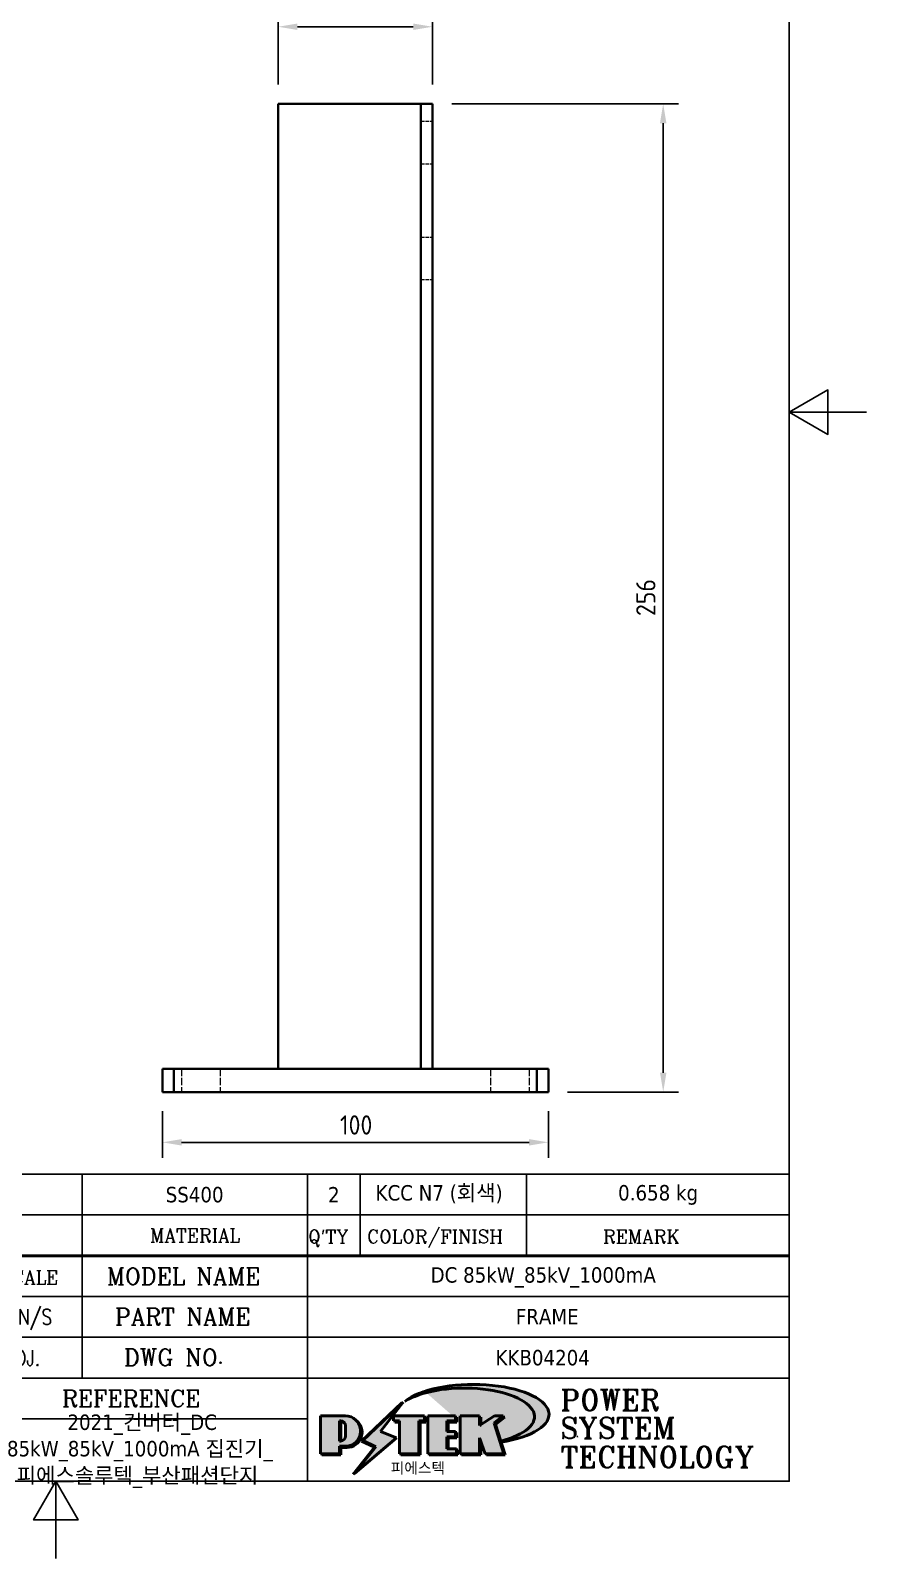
# Model space of a CAD drawing. Header units: millimetres. Extents: x 0 to 420, y 0 to 594.
# Drawn here: x 203.4 to 420, y 0 to 395.9 of the extents above; entities that cross this region are included whole.
import ezdxf
from ezdxf.enums import TextEntityAlignment as Align

# ---------------------------------------------------------------- set-up
doc = ezdxf.new("R2010")
doc.units = ezdxf.units.MM
doc.header["$LTSCALE"] = 2
doc.linetypes.add('DASHED', pattern=[0.2067, 0.1654, -0.0413])
doc.layers.get('0').update_dxf_attribs({"color": 3, "lineweight": 25})
for name, color, linetype, lineweight in [('가려진 것(ISO)', 2, 'DASHED', 18), ('가시적인 것(ISO)', 3, 'Continuous', 40), ('경계(ISO)', 7, 'Continuous', 25), ('제목(ISO)', 5, 'Continuous', 50), ('치수(ISO)', 2, 'Continuous', 25), ('해치(ISO)', 7, 'Continuous', 18)]:
    doc.layers.add(name, color=color, linetype=linetype, lineweight=lineweight)
doc.styles.add('HAN_291', font='')
doc.styles.add('HAN_370', font='', dxfattribs={"width": 2})
doc.styles.add('RC_284', font='ROMANC.shx')
doc.styles.add('RC_287', font='ROMANC.shx')
doc.styles.add('RC_292', font='ROMANC.shx')
doc.styles.add('ROMANT_294', font='romant.shx')
doc.styles.add('치수 텍스트_PSTEK_POSCO', font='isocp.shx')
doc.styles.add('텍스트 스타일198', font='tahoma.ttf')
doc.styles.add('텍스트 스타일333', font='ROMANC.shx', dxfattribs={"width": 0.800000011920929})
doc.styles.get('HAN_291').set_extended_font_data('GulimChe')
doc.styles.get('HAN_370').set_extended_font_data('GulimChe')
doc.dimstyles.new('치수_PSTEK_POSCO', dxfattribs={"dimscale": 2, "dimtxt": 2.5, "dimasz": 2.5, "dimexe": 2, "dimexo": 2.5, "dimgap": 1, "dimtad": 1, "dimrnd": 1e-08, "dimdsep": 46, "dimtxsty": '치수 텍스트_PSTEK_POSCO', "dimcen": 0.09, "dimdle": 10, "dimclrd": 7, "dimclre": 7, "dimclrt": 2, "dimadec": 1, "dimazin": 2, "dimtfac": 1, "dimtmove": 0, "dimatfit": 3, "dimfxl": 0, "dimtolj": 1, "dimlwd": -1, "dimlwe": -1, "dimarcsym": 0})

# ---------------------------------------------------------------- blocks, each defined once
blk = doc.blocks.new('경계 Default Border')
at = {"layer": '경계(ISO)', "flags": 128}
for points in [[(10, 10), (10, 287.0000076293945), (200, 287.0000076293945), (200, 10), (10, 10)], [(210, 148.5000038146973), (200, 148.5000038146973), (205, 151.3867473602295), (205, 145.6132507324219), (200, 148.5000038146973)], [(105, 0), (105, 10), (102.1132469177246, 5), (107.8867530822754, 5), (105, 10)]]:
    blk.add_lwpolyline(points, dxfattribs=at)
blk = doc.blocks.new('제목 블록 PSTEK')
for color, points in [(252, [(317.2195697678507, 17.0593801673321), (322.0326348870767, 21.62682475217465), (322.2781991042243, 21.94392121864296), (317.0471853425802, 16.97985676345368), (318.7512090904202, 16.1899260703855), (316.0018030350395, 12.71868385740789), (316.3356552234328, 13.00206718743325), (318.9235935156908, 16.2694494742633)]), (5, [(321.6183518841322, 17.4193704504104), (319.5281351041078, 18.24969419629727), (322.4505835294948, 22.02344462252142), (317.2195697678507, 17.0593801673321), (318.9235935156908, 16.2694494742633), (316.1741874603099, 12.79820726128571)]), (1, [(324.4839107253602, 19.60711530335299), (325.2419748254881, 19.60711530335299), (325.2419748254881, 20.25857663940324), (321.2266040451076, 20.25857663940324), (321.2266040451076, 19.60711530335299), (321.9846681452406, 19.60711530335299), (321.9846681452406, 15.3430047401139), (324.4839107253602, 15.3430047401139)]), (252, [(324.6615819988275, 19.45905590879572), (325.4196460989604, 19.45905590879572), (325.4196460989604, 20.11051724484596), (325.2419748254881, 20.11051724484596), (325.2419748254881, 19.60711530335299), (324.4839107253602, 19.60711530335299), (324.4839107253602, 15.3430047401139), (322.1623394187076, 15.3430047401139), (322.1623394187076, 15.19494534555726), (324.6615819988275, 15.19494534555726)]), (1, [(329.2277337269622, 20.25857663940324), (325.65654113025, 20.25857663940324), (325.65654113025, 15.3430047401139), (329.3580259941756, 15.3430047401139), (329.3580259941756, 15.9944660761648), (328.1137701654877, 15.9944660761648), (328.1137701654877, 17.56360607323003), (329.2277337269622, 17.56360607323003), (329.2277337269622, 18.25543873810179), (328.1137701654877, 18.25543873810179), (328.1137701654877, 19.60711530335299), (329.2277337269622, 19.60711530335299)]), (252, [(328.2914414389548, 19.45905590879572), (329.4054050004294, 19.45905590879572), (329.4054050004294, 20.11051724484596), (329.2277337269622, 20.11051724484596), (329.2277337269622, 19.60711530335299), (328.1137701654877, 19.60711530335299), (328.1137701654877, 18.25543873810179), (328.2914414389548, 18.25543873810179)]), (1, [(332.3312149849806, 20.25857663940324), (329.8592894925411, 20.25857663940324), (329.8592894925411, 15.3430047401139), (332.3312149849806, 15.3430047401139), (332.3312149849806, 17.4318630164523), (333.0701931098801, 15.3430047401139), (335.4855464857051, 15.3430047401139), (334.2514536401189, 19.30614745124769), (335.4379594596742, 20.25857663940324), (334.3071782107978, 20.25857663940324), (332.3312149849806, 18.99741471888304)]), (252, [(332.5088862584528, 20.1105172448466), (332.3312149849806, 20.1105172448466), (332.3312149849806, 18.99741471888368), (332.5088862584528, 19.11081371413894)]), (252, [(335.6156307331414, 20.11051724484596), (335.2535118015555, 20.11051724484596), (334.2514536401189, 19.30614745124769), (335.4855464857051, 15.3430047401139), (333.1954852176545, 15.3430047401139), (333.2478643833523, 15.19494534555726), (335.6632177591723, 15.19494534555726), (334.4291249135862, 19.15808805669106)]), (252, [(321.9846681452406, 19.60711530335299), (321.4042753185749, 19.60711530335299), (321.4042753185749, 19.45905590879572), (321.9846681452406, 19.45905590879572)]), (252, [(328.2914414389548, 17.41554667867274), (329.4054050004294, 17.41554667867274), (329.4054050004294, 18.10737934354514), (329.2277337269622, 18.10737934354514), (329.2277337269622, 17.56360607323003), (328.1137701654877, 17.56360607323003), (328.1137701654877, 15.9944660761648), (328.2914414389548, 15.9944660761648)]), (252, [(329.5356972676428, 15.8464066816075), (329.3580259941756, 15.8464066816075), (329.3580259941756, 15.3430047401139), (325.8342124037171, 15.3430047401139), (325.8342124037171, 15.19494534555726), (329.5356972676428, 15.19494534555726)]), (252, [(332.5088862584528, 16.92964231796647), (332.3312149849806, 17.43186301645164), (332.3312149849806, 15.3430047401139), (330.0369607660135, 15.3430047401139), (330.0369607660135, 15.19494534555726), (332.5088862584528, 15.19494534555726)])]:
    blk.add_hatch(color=color).paths.add_polyline_path(points)
h = blk.add_hatch(color=1)
edge = h.paths.add_edge_path(flags=0)
edge.add_line((314.2242174273352, 19.60711530335299), (314.2242174273352, 17.00126995915134))
edge.add_line((314.2242174273352, 17.00126995915134), (314.3485873187598, 17.00126995915134))
edge.add_arc((314.3485873187598, 17.6527312952023), 0.6514613360509371, 270, 360)
edge.add_line((315.0000486548106, 17.6527312952023), (315.0000486548106, 18.95565396730211))
edge.add_arc((314.3485873187598, 18.95565396730212), 0.6514613360508712, 0, 90)
edge.add_line((314.3485873187598, 19.60711530335299), (314.2242174273352, 19.60711530335299))
edge = h.paths.add_edge_path()
edge.add_arc((314.9847713324306, 18.28938669179658), 1.969189947606664, 269.9999999999959, 450)
edge.add_line((314.9847713324306, 20.25857663940318), (311.7664314776902, 20.25857663940324))
edge.add_line((311.7664314776902, 20.25857663940324), (311.7664314776902, 15.3430047401139))
edge.add_line((311.7664314776902, 15.3430047401139), (314.2242174273352, 15.3430047401139))
edge.add_line((314.2242174273352, 15.3430047401139), (314.2242174273352, 16.32019674418991))
edge.add_line((314.2242174273352, 16.32019674418991), (314.9847713324307, 16.32019674418991))
h = blk.add_hatch(color=252)
edge = h.paths.add_edge_path()
edge.add_arc((314.9847713324309, 18.28938669179657), 1.969189947606666, 270, 406.8278729790604)
edge.add_arc((315.1624426058984, 18.1413272972396), 1.969189947606962, -90, 53.560984836317004, ccw=False)
edge.add_line((315.1624426058984, 16.17213734963263), (314.4018887008024, 16.17213734963263))
edge.add_line((314.4018887008024, 16.17213734963263), (314.4018887008024, 15.19494534555726))
edge.add_line((314.4018887008024, 15.19494534555726), (311.9441027511573, 15.19494534555726))
edge.add_line((311.9441027511573, 15.19494534555726), (311.9441027511573, 15.3430047401139))
edge.add_line((311.9441027511573, 15.3430047401139), (314.2242174273352, 15.3430047401139))
edge.add_line((314.2242174273352, 15.3430047401139), (314.2242174273352, 16.32019674418991))
edge.add_line((314.2242174273352, 16.32019674418991), (314.9847713324309, 16.32019674418991))
h = blk.add_hatch(color=252)
edge = h.paths.add_edge_path()
edge.add_line((314.4018887008024, 19.45905590879572), (314.5262585922315, 19.45905590879572))
edge.add_arc((314.5262585922314, 18.80759457274939), 0.6514613360463194, 60.4189348879147, 90.00000000000318, ccw=False)
edge.add_arc((314.3485873187602, 18.95565396730057), 0.6514613360524251, 39.96992292766206, 90.00000000009999)
edge.add_line((314.3485873187591, 19.60711530335307), (314.2242174273352, 19.60711530335298))
edge.add_line((314.2242174273352, 19.60711530335299), (314.2242174273352, 17.00126995915134))
edge.add_line((314.2242174273352, 17.00126995915134), (314.3485873187591, 17.00126995915134))
edge.add_arc((314.3485873187568, 17.652731295233), 0.6514613360816299, 270.0000000002, 274.6930825552478)
edge.add_line((314.4018887008024, 17.0034541317032), (314.4018887008024, 19.45905590879572))
at = {"layer": '해치(ISO)', "true_color": 0x27d1fc}
h = blk.add_hatch(color=140, dxfattribs=at)
edge = h.paths.add_edge_path()
edge.add_ellipse((330.3660919371412, 20.15576403068321), major_axis=(9.100907360794343, 0), ratio=0.4069904968023172, start_angle=301.3098473703837, end_angle=507.7436900681698)
edge.add_ellipse((331.5340919371412, 20.4634168429492), major_axis=(-9.82350664112931, 0), ratio=0.3942600559756514, start_angle=111.51207141178469, end_angle=334.47025347086895, ccw=False)
edge.add_line((335.1363447531188, 16.8601935978785), (335.0955236905705, 16.99119398620872))
at = {"color": 180}
for p, q in [((182.475792979055, 11.79100474011392), (182.4757929790549, 51.56524660363496)), ((182.4757929790549, 51.56524660363496), (372.4757929537551, 51.56524660363496)), ((189.2651435055721, 51.56524660363496), (189.2651435055722, 41.00524660363494)), ((215.2152739891528, 41.00524660363494), (215.2152739891528, 51.56524660363496)), ((280.8758854511282, 51.56524660363496), (280.8758854511282, 41.00524660363494)), ((310.0881549537552, 51.56524660363496), (310.0881549537553, 41.00524660363494)), ((316.9044520275131, 51.56524660363496), (316.9044520275127, 41.00524660363494)), ((338.4566026226726, 51.56524660363496), (338.4566026226727, 41.00524660363494)), ((372.4757929537551, 51.56524660363496), (372.4757929537551, 11.79100474011389)), ((182.475792979055, 46.2852466036349), (372.4757929537551, 46.28524660363492)), ((182.475792979055, 41.00524660363493), (206.451475290024, 41.00524660363493)), ((222.9401812389276, 11.79100474011392), (222.9401812389276, 41.00524660363494)), ((239.4288871878316, 11.79100474011392), (239.4288871878316, 41.00524660363494)), ((255.9175931367356, 11.79100474011392), (255.9175931367356, 41.00524660363494)), ((268.6918866058747, 41.00524660363494), (268.6918866058747, 30.44524660363498)), ((280.8758854511282, 41.00524660363494), (280.8758854511282, 25.16524660363502)), ((310.088154953755, 41.00524660363494), (310.088154953755, 11.79100474011392)), ((182.475792979055, 35.72524660363497), (206.451475290024, 35.72524660363497)), ((198.8621818849491, 12.02524660363491), (198.8621818849491, 35.72524660363497)), ((206.451475290024, 35.72524660363497), (372.4757929537551, 35.72524660363497)), ((182.475792979055, 31.77524660363492), (206.451475290024, 31.77524660363492)), ((255.917593136736, 30.44524660363498), (372.4757929537552, 30.44524660363501)), ((182.475792979055, 27.82524660363487), (206.451475290024, 27.82524660363487)), ((182.475792979055, 23.87524660363505), (206.451475290024, 23.87524660363505)), ((255.9175931367359, 25.16524660363502), (372.4757929537552, 25.165246603635)), ((268.6918866058744, 25.16524660363502), (268.6918866058744, 11.79100474011392)), ((182.475792979055, 19.92524660363478), (206.451475290024, 19.92524660363478)), ((255.9175931367359, 19.88524660363481), (310.0881549537553, 19.88524660363481)), ((182.475792979055, 15.97524660363496), (206.451475290024, 15.97524660363496)), ((206.451475290024, 16.74100474011396), (255.9175931367359, 16.74100474011396)), ((182.475792979055, 11.79100474011392), (372.4757929537551, 11.79100474011389))]:
    blk.add_line(p, q, dxfattribs=at)
at = {"color": 7, "lineweight": 50}
for p, q in [((206.4514752900237, 11.79100474011392), (206.4514752900237, 41.00524660363494)), ((206.451475290024, 41.00524660363494), (372.4757929537551, 41.00524660363496))]:
    blk.add_line(p, q, dxfattribs=at)
at = {"color": 7}
for p, q in [((322.2781991042243, 21.94392121864296), (317.0471853425802, 16.97985676345368)), ((322.4505835294948, 22.02344462252142), (317.2195697678507, 17.0593801673321)), ((319.5281351041078, 18.24969419629727), (322.4505835294948, 22.02344462252142)), ((322.0326348870767, 21.62682475217465), (322.2781991042243, 21.94392121864296)), ((311.7664314776902, 20.25900474011391), (311.7664314776902, 15.34300474011391)), ((314.9847713324309, 20.25857663940324), (311.7664314776902, 20.25857663940324)), ((314.9847713324309, 20.25857663940324), (311.7664314776902, 20.25857663940324)), ((311.7664314776902, 20.25857663940324), (311.7664314776902, 15.3430047401139)), ((317.2195697678507, 17.0593801673321), (322.0326348870767, 21.62682475217465)), ((325.2419748254881, 20.25857663940324), (321.2266040451076, 20.25857663940324)), ((321.2266040451076, 20.25857663940324), (321.2266040451076, 19.60711530335299)), ((325.2419748254881, 20.25857663940324), (321.2266040451076, 20.25857663940324)), ((321.2266040451076, 20.25857663940324), (321.2266040451076, 19.60711530335299)), ((325.2419748254881, 19.60711530335299), (325.2419748254881, 20.25857663940324)), ((325.2419748254881, 19.60711530335299), (325.2419748254881, 20.25857663940324)), ((325.4196460989604, 20.11051724484596), (325.2419748254881, 20.11051724484596)), ((325.2419748254881, 20.11051724484596), (325.2419748254881, 19.60711530335299)), ((325.4196460989604, 19.45905590879572), (325.4196460989604, 20.11051724484596)), ((329.2277337269622, 20.25857663940324), (325.65654113025, 20.25857663940324)), ((325.65654113025, 20.25857663940324), (325.65654113025, 15.3430047401139)), ((325.65654113025, 20.25857663940324), (325.65654113025, 15.3430047401139)), ((329.2277337269622, 20.25857663940324), (325.65654113025, 20.25857663940324)), ((329.2277337269622, 19.60711530335299), (329.2277337269622, 20.25857663940324)), ((329.2277337269622, 19.60711530335299), (329.2277337269622, 20.25857663940324)), ((329.4054050004294, 20.11051724484596), (329.2277337269622, 20.11051724484596)), ((329.2277337269622, 20.11051724484596), (329.2277337269622, 19.60711530335299)), ((329.4054050004294, 19.45905590879572), (329.4054050004294, 20.11051724484596)), ((332.3312149849806, 20.25857663940324), (329.8592894925411, 20.25857663940324)), ((329.8592894925411, 20.25857663940324), (329.8592894925411, 15.3430047401139)), ((329.8592894925411, 20.25857663940324), (329.8592894925411, 15.3430047401139)), ((332.3312149849806, 20.25857663940324), (329.8592894925411, 20.25857663940324)), ((334.3071782107978, 20.25857663940324), (332.3312149849806, 18.99741471888304)), ((332.3312149849806, 18.99741471888304), (332.3312149849806, 20.25857663940324)), ((334.3071782107978, 20.25857663940324), (332.3312149849806, 18.99741471888304)), ((332.3312149849806, 18.99741471888304), (332.3312149849806, 20.25857663940324)), ((332.5088862584528, 20.1105172448466), (332.3312149849806, 20.1105172448466)), ((332.3312149849806, 20.1105172448466), (332.3312149849806, 18.99741471888368)), ((332.5088862584528, 19.11081371413894), (332.5088862584528, 20.1105172448466)), ((334.2514536401189, 19.30614745124769), (335.4379594596742, 20.25857663940324)), ((334.2514536401189, 19.30614745124769), (335.4379594596742, 20.25857663940324)), ((335.2535118015555, 20.11051724484596), (334.2514536401189, 19.30614745124769)), ((335.4379594596742, 20.25857663940324), (334.3071782107978, 20.25857663940324)), ((335.4379594596742, 20.25857663940324), (334.3071782107978, 20.25857663940324)), ((334.4291249135862, 19.15808805669104), (335.6156307331414, 20.11051724484596)), ((335.6156307331414, 20.11051724484596), (335.2535118015555, 20.11051724484596)), ((314.2242174273352, 17.00126995915134), (314.2242174273352, 19.60711530335299)), ((314.2242174273352, 19.60711530335299), (314.3485873187591, 19.60711530335299)), ((314.3485873187591, 19.60711530335299), (314.2242174273352, 19.60711530335299)), ((314.2242174273352, 19.60711530335299), (314.2242174273352, 17.00126995915134)), ((314.2242174273352, 17.00126995915134), (314.2242174273352, 19.60711530335299)), ((314.2242174273352, 19.60711530335299), (314.3485873187591, 19.60711530335299)), ((314.4018887008024, 19.45905590879572), (314.5262585922314, 19.45905590879572)), ((314.4018887008024, 17.0034541317032), (314.4018887008024, 19.45905590879572)), ((315.0000486548106, 18.95565396730275), (315.0000486548106, 17.65273129520161)), ((315.0000486548106, 18.95565396730275), (315.0000486548106, 17.65273129520161)), ((321.6183518841322, 17.4193704504104), (319.5281351041078, 18.24969419629727)), ((321.2266040451076, 19.60711530335299), (321.9846681452406, 19.60711530335299)), ((321.2266040451076, 19.60711530335299), (321.9846681452406, 19.60711530335299)), ((321.4042753185749, 19.60711530335299), (321.4042753185749, 19.45905590879572)), ((321.9846681452406, 19.60711530335299), (321.4042753185749, 19.60711530335299)), ((321.4042753185749, 19.45905590879572), (321.9846681452406, 19.45905590879572)), ((321.9846681452406, 19.60711530335299), (321.9846681452406, 15.3430047401139)), ((321.9846681452406, 19.45905590879572), (321.9846681452406, 19.60711530335299)), ((321.9846681452406, 19.60711530335299), (321.9846681452406, 15.3430047401139)), ((324.4839107253602, 19.60711530335299), (325.2419748254881, 19.60711530335299)), ((324.4839107253602, 15.3430047401139), (324.4839107253602, 19.60711530335299)), ((325.2419748254881, 19.60711530335299), (324.4839107253602, 19.60711530335299)), ((324.4839107253602, 19.60711530335299), (324.4839107253602, 15.3430047401139)), ((324.4839107253602, 19.60711530335299), (325.2419748254881, 19.60711530335299)), ((324.4839107253602, 15.3430047401139), (324.4839107253602, 19.60711530335299)), ((324.6615819988275, 19.45905590879572), (325.4196460989604, 19.45905590879572)), ((324.6615819988275, 15.19494534555726), (324.6615819988275, 19.45905590879572)), ((328.1137701654877, 18.25543873810179), (328.1137701654877, 19.60711530335299)), ((328.1137701654877, 19.60711530335299), (329.2277337269622, 19.60711530335299)), ((329.2277337269622, 19.60711530335299), (328.1137701654877, 19.60711530335299)), ((328.1137701654877, 19.60711530335299), (328.1137701654877, 18.25543873810179)), ((328.1137701654877, 18.25543873810179), (328.1137701654877, 19.60711530335299)), ((328.1137701654877, 19.60711530335299), (329.2277337269622, 19.60711530335299)), ((329.2277337269622, 18.25543873810179), (328.1137701654877, 18.25543873810179)), ((328.1137701654877, 18.25543873810179), (328.2914414389548, 18.25543873810179)), ((329.2277337269622, 18.25543873810179), (328.1137701654877, 18.25543873810179)), ((328.2914414389548, 18.25543873810179), (328.2914414389548, 19.45905590879572)), ((328.2914414389548, 19.45905590879572), (329.4054050004294, 19.45905590879572)), ((329.2277337269622, 17.56360607323003), (329.2277337269622, 18.25543873810179)), ((329.2277337269622, 17.56360607323003), (329.2277337269622, 18.25543873810179)), ((329.4054050004294, 18.10737934354514), (329.2277337269622, 18.10737934354514)), ((329.2277337269622, 18.10737934354514), (329.2277337269622, 17.56360607323003)), ((329.4054050004294, 17.41554667867274), (329.4054050004294, 18.10737934354514)), ((332.3312149849806, 18.99741471888368), (332.5088862584528, 19.11081371413894)), ((335.4855464857051, 15.3430047401139), (334.2514536401189, 19.30614745124769)), ((334.2514536401189, 19.30614745124769), (335.4855464857051, 15.3430047401139)), ((335.4855464857051, 15.3430047401139), (334.2514536401189, 19.30614745124769)), ((335.6632177591723, 15.19494534555726), (334.4291249135862, 19.15808805669104)), ((314.3485873187591, 17.00126995915134), (314.2242174273352, 17.00126995915134)), ((314.2242174273352, 17.00126995915134), (314.3485873187591, 17.00126995915134)), ((314.3485873187591, 17.00126995915134), (314.2242174273352, 17.00126995915134)), ((314.2242174273352, 16.32019674418991), (314.9847713324309, 16.32019674418991)), ((314.2242174273352, 15.3430047401139), (314.2242174273352, 16.32019674418991)), ((314.9847713324309, 16.32019674418991), (314.2242174273352, 16.32019674418991)), ((314.2242174273352, 16.32019674418991), (314.2242174273352, 15.3430047401139)), ((314.2242174273352, 16.32019674418991), (314.9847713324309, 16.32019674418991)), ((314.2242174273352, 15.3430047401139), (314.2242174273352, 16.32019674418991)), ((314.4018887008024, 16.17213734963263), (315.162442605898, 16.17213734963263)), ((314.4018887008024, 15.19494534555726), (314.4018887008024, 16.17213734963263)), ((318.7512090904202, 16.1899260703855), (316.0018030350395, 12.71868385740789)), ((316.1741874603099, 12.79820726128571), (321.6183518841322, 17.4193704504104)), ((318.9235935156908, 16.2694494742633), (316.1741874603099, 12.79820726128571)), ((316.3356552234328, 13.00206718743325), (318.9235935156908, 16.2694494742633)), ((317.0471853425802, 16.97985676345368), (318.7512090904202, 16.1899260703855)), ((318.9235935156908, 16.2694494742633), (317.2195697678507, 17.0593801673321)), ((317.2195697678507, 17.0593801673321), (318.9235935156908, 16.2694494742633)), ((328.1137701654877, 17.56360607323003), (329.2277337269622, 17.56360607323003)), ((328.1137701654877, 15.9944660761648), (328.1137701654877, 17.56360607323003)), ((329.2277337269622, 17.56360607323003), (328.1137701654877, 17.56360607323003)), ((328.1137701654877, 17.56360607323003), (328.1137701654877, 15.9944660761648)), ((328.1137701654877, 17.56360607323003), (329.2277337269622, 17.56360607323003)), ((328.1137701654877, 15.9944660761648), (328.1137701654877, 17.56360607323003)), ((329.3580259941756, 15.9944660761648), (328.1137701654877, 15.9944660761648)), ((328.1137701654877, 15.9944660761648), (328.2914414389548, 15.9944660761648)), ((329.3580259941756, 15.9944660761648), (328.1137701654877, 15.9944660761648)), ((328.2914414389548, 15.9944660761648), (328.2914414389548, 17.41554667867274)), ((328.2914414389548, 17.41554667867274), (329.4054050004294, 17.41554667867274)), ((329.3580259941756, 15.3430047401139), (329.3580259941756, 15.9944660761648)), ((329.3580259941756, 15.3430047401139), (329.3580259941756, 15.9944660761648)), ((329.5356972676428, 15.8464066816075), (329.3580259941756, 15.8464066816075)), ((329.3580259941756, 15.8464066816075), (329.3580259941756, 15.3430047401139)), ((329.5356972676428, 15.19494534555726), (329.5356972676428, 15.8464066816075)), ((332.3312149849806, 17.4318630164523), (333.0701931098801, 15.3430047401139)), ((332.3312149849806, 15.3430047401139), (332.3312149849806, 17.4318630164523)), ((332.5088862584528, 16.92964231796647), (332.3312149849806, 17.43186301645164)), ((332.3312149849806, 17.43186301645164), (332.3312149849806, 15.3430047401139)), ((332.3312149849806, 17.4318630164523), (333.0701931098801, 15.3430047401139)), ((332.3312149849806, 15.3430047401139), (332.3312149849806, 17.4318630164523)), ((332.5088862584528, 15.19494534555726), (332.5088862584528, 16.92964231796647)), ((345.0447381189468, 17.50375595811051), (344.9867755289346, 17.689895936919)), ((311.7664314776902, 15.3430047401139), (314.2242174273352, 15.3430047401139)), ((311.7664314776902, 15.3430047401139), (314.2242174273352, 15.3430047401139)), ((314.2242174273352, 15.3430047401139), (311.9441027511573, 15.3430047401139)), ((311.9441027511573, 15.3430047401139), (311.9441027511573, 15.19494534555726)), ((311.9441027511573, 15.19494534555726), (314.4018887008024, 15.19494534555726)), ((321.9846681452406, 15.3430047401139), (324.4839107253602, 15.3430047401139)), ((321.9846681452406, 15.3430047401139), (324.4839107253602, 15.3430047401139)), ((324.4839107253602, 15.3430047401139), (322.1623394187076, 15.3430047401139)), ((322.1623394187076, 15.3430047401139), (322.1623394187076, 15.19494534555726)), ((322.1623394187076, 15.19494534555726), (324.6615819988275, 15.19494534555726)), ((325.65654113025, 15.3430047401139), (329.3580259941756, 15.3430047401139)), ((325.65654113025, 15.3430047401139), (329.3580259941756, 15.3430047401139)), ((329.3580259941756, 15.3430047401139), (325.8342124037171, 15.3430047401139)), ((325.8342124037171, 15.3430047401139), (325.8342124037171, 15.19494534555726)), ((325.8342124037171, 15.19494534555726), (329.5356972676428, 15.19494534555726)), ((329.8592894925411, 15.3430047401139), (332.3312149849806, 15.3430047401139)), ((329.8592894925411, 15.3430047401139), (332.3312149849806, 15.3430047401139)), ((332.3312149849806, 15.3430047401139), (330.0369607660135, 15.3430047401139)), ((330.0369607660135, 15.3430047401139), (330.0369607660135, 15.19494534555726)), ((330.0369607660135, 15.19494534555726), (332.5088862584528, 15.19494534555726)), ((333.0701931098801, 15.3430047401139), (335.4855464857051, 15.3430047401139)), ((333.0701931098801, 15.3430047401139), (335.4855464857051, 15.3430047401139)), ((335.4855464857051, 15.3430047401139), (333.1954852176545, 15.3430047401139)), ((333.1954852176545, 15.3430047401139), (333.2478643833523, 15.19494534555726)), ((333.2478643833523, 15.19494534555726), (335.6632177591723, 15.19494534555726)), ((316.0018030350395, 12.71868385740789), (316.3356552234328, 13.00206718743325))]:
    blk.add_line(p, q, dxfattribs=at)
at = {"color": 5}
for p, q in [((322.4505835294948, 22.02344462252142), (317.2195697678507, 17.0593801673321)), ((319.5281351041078, 18.24969419629727), (322.4505835294948, 22.02344462252142)), ((321.6183518841322, 17.4193704504104), (319.5281351041078, 18.24969419629727)), ((316.1741874603099, 12.79820726128571), (321.6183518841322, 17.4193704504104)), ((318.9235935156908, 16.2694494742633), (316.1741874603099, 12.79820726128571)), ((317.2195697678507, 17.0593801673321), (318.9235935156908, 16.2694494742633))]:
    blk.add_line(p, q, dxfattribs=at)
at = {"color": 1}
for p, q in [((314.9847713324309, 20.25857663940324), (311.7664314776902, 20.25857663940324)), ((311.7664314776902, 20.25857663940324), (311.7664314776902, 15.3430047401139)), ((325.2419748254881, 20.25857663940324), (321.2266040451076, 20.25857663940324)), ((321.2266040451076, 20.25857663940324), (321.2266040451076, 19.60711530335299)), ((325.2419748254881, 19.60711530335299), (325.2419748254881, 20.25857663940324)), ((329.2277337269622, 20.25857663940324), (325.65654113025, 20.25857663940324)), ((325.65654113025, 20.25857663940324), (325.65654113025, 15.3430047401139)), ((329.2277337269622, 19.60711530335299), (329.2277337269622, 20.25857663940324)), ((332.3312149849806, 20.25857663940324), (329.8592894925411, 20.25857663940324)), ((329.8592894925411, 20.25857663940324), (329.8592894925411, 15.3430047401139)), ((334.3071782107978, 20.25857663940324), (332.3312149849806, 18.99741471888304)), ((332.3312149849806, 18.99741471888304), (332.3312149849806, 20.25857663940324)), ((334.2514536401189, 19.30614745124769), (335.4379594596742, 20.25857663940324)), ((335.4379594596742, 20.25857663940324), (334.3071782107978, 20.25857663940324)), ((314.2242174273352, 17.00126995915134), (314.2242174273352, 19.60711530335299)), ((314.2242174273352, 19.60711530335299), (314.3485873187591, 19.60711530335299)), ((315.0000486548106, 18.95565396730275), (315.0000486548106, 17.65273129520161)), ((321.2266040451076, 19.60711530335299), (321.9846681452406, 19.60711530335299)), ((321.9846681452406, 19.60711530335299), (321.9846681452406, 15.3430047401139)), ((324.4839107253602, 19.60711530335299), (325.2419748254881, 19.60711530335299)), ((324.4839107253602, 15.3430047401139), (324.4839107253602, 19.60711530335299)), ((328.1137701654877, 18.25543873810179), (328.1137701654877, 19.60711530335299)), ((328.1137701654877, 19.60711530335299), (329.2277337269622, 19.60711530335299)), ((329.2277337269622, 18.25543873810179), (328.1137701654877, 18.25543873810179)), ((329.2277337269622, 17.56360607323003), (329.2277337269622, 18.25543873810179)), ((335.4855464857051, 15.3430047401139), (334.2514536401189, 19.30614745124769)), ((314.3485873187591, 17.00126995915134), (314.2242174273352, 17.00126995915134)), ((314.2242174273352, 16.32019674418991), (314.9847713324309, 16.32019674418991)), ((314.2242174273352, 15.3430047401139), (314.2242174273352, 16.32019674418991)), ((328.1137701654877, 17.56360607323003), (329.2277337269622, 17.56360607323003)), ((328.1137701654877, 15.9944660761648), (328.1137701654877, 17.56360607323003)), ((329.3580259941756, 15.9944660761648), (328.1137701654877, 15.9944660761648)), ((329.3580259941756, 15.3430047401139), (329.3580259941756, 15.9944660761648)), ((332.3312149849806, 17.4318630164523), (333.0701931098801, 15.3430047401139)), ((332.3312149849806, 15.3430047401139), (332.3312149849806, 17.4318630164523)), ((311.7664314776902, 15.3430047401139), (314.2242174273352, 15.3430047401139)), ((321.9846681452406, 15.3430047401139), (324.4839107253602, 15.3430047401139)), ((325.65654113025, 15.3430047401139), (329.3580259941756, 15.3430047401139)), ((329.8592894925411, 15.3430047401139), (332.3312149849806, 15.3430047401139)), ((333.0701931098801, 15.3430047401139), (335.4855464857051, 15.3430047401139))]:
    blk.add_line(p, q, dxfattribs=at)
at = {"color": 7}
for centre, radius, start, end in [((314.9847713324309, 18.28938669179658), 1.969189947606665, 270, 90), ((314.9847713324309, 18.28938669179658), 1.969189947606665, 270, 90), ((314.3485873187598, 18.95565396730211), 0.6514613360508712, 0, 90), ((314.3485873187602, 18.95565396730057), 0.6514613360524251, 39.96992292766117, 90), ((314.3485873187598, 18.95565396730212), 0.6514613360508712, 0, 90), ((314.5262585922314, 18.80759457274939), 0.6514613360463193, 60.41893488791137, 90), ((314.9847713324307, 18.2893866917965), 1.969189947606594, 270, 46.82787297909833), ((315.1624426058984, 18.1413272972396), 1.969189947606961, 270, 53.56098483636067), ((314.3485873187597, 17.65273129520228), 0.6514613360509381, 270, 0), ((314.3485873187598, 17.6527312952023), 0.6514613360509381, 270, 0), ((314.3485873187568, 17.652731295233), 0.6514613360816299, 270, 274.6930825552478)]:
    blk.add_arc(centre, radius, start, end, dxfattribs=at)
at = {"color": 1}
for centre, radius, start, end in [((314.9847713324309, 18.28938669179657), 1.969189947606665, 270, 90), ((314.3485873187598, 18.95565396730211), 0.6514613360508712, 0, 90), ((314.3485873187598, 17.6527312952023), 0.6514613360509381, 270, 0)]:
    blk.add_arc(centre, radius, start, end, dxfattribs=at)
at = {"layer": '제목(ISO)', "lineweight": 18}
blk.add_line((182.475792979055, 35.72500474011393), (182.475792979055, 11.79100474011392), dxfattribs=at)
at = {"layer": '제목(ISO)'}
for p, q in [((322.2781991042243, 21.94392121864296), (317.0471853425802, 16.97985676345368)), ((322.4505835294948, 22.02344462252142), (317.2195697678507, 17.0593801673321)), ((319.5281351041078, 18.24969419629727), (322.4505835294948, 22.02344462252142)), ((322.0326348870767, 21.62682475217465), (322.2781991042243, 21.94392121864296)), ((314.9847713324306, 20.25857663940324), (311.7664314776902, 20.25857663940324)), ((311.7664314776902, 20.25857663940324), (311.7664314776902, 15.3430047401139)), ((317.2195697678507, 17.0593801673321), (322.0326348870767, 21.62682475217465)), ((325.2419748254881, 20.25857663940324), (321.2266040451076, 20.25857663940324)), ((321.2266040451076, 20.25857663940324), (321.2266040451076, 19.60711530335299)), ((325.2419748254881, 19.60711530335299), (325.2419748254881, 20.25857663940324)), ((325.4196460989604, 20.11051724484596), (325.2419748254881, 20.11051724484596)), ((325.2419748254881, 20.11051724484596), (325.2419748254881, 19.60711530335299)), ((325.4196460989604, 19.45905590879572), (325.4196460989604, 20.11051724484596)), ((329.2277337269622, 20.25857663940324), (325.65654113025, 20.25857663940324)), ((325.65654113025, 20.25857663940324), (325.65654113025, 15.3430047401139)), ((329.2277337269622, 19.60711530335299), (329.2277337269622, 20.25857663940324)), ((329.4054050004294, 20.11051724484596), (329.2277337269622, 20.11051724484596)), ((329.2277337269622, 20.11051724484596), (329.2277337269622, 19.60711530335299)), ((329.4054050004294, 19.45905590879572), (329.4054050004294, 20.11051724484596)), ((332.3312149849806, 20.25857663940324), (329.8592894925411, 20.25857663940324)), ((329.8592894925411, 20.25857663940324), (329.8592894925411, 15.3430047401139)), ((334.3071782107978, 20.25857663940324), (332.3312149849806, 18.99741471888304)), ((332.3312149849806, 18.99741471888304), (332.3312149849806, 20.25857663940324)), ((332.5088862584528, 20.1105172448466), (332.3312149849806, 20.1105172448466)), ((332.3312149849806, 20.1105172448466), (332.3312149849806, 18.99741471888368)), ((332.5088862584528, 19.11081371413894), (332.5088862584528, 20.1105172448466)), ((334.2514536401189, 19.30614745124769), (335.4379594596742, 20.25857663940324)), ((335.2535118015555, 20.11051724484596), (334.2514536401189, 19.30614745124769)), ((335.4379594596742, 20.25857663940324), (334.3071782107978, 20.25857663940324)), ((334.4291249135862, 19.15808805669106), (335.6156307331414, 20.11051724484596)), ((335.6156307331414, 20.11051724484596), (335.2535118015555, 20.11051724484596)), ((314.2242174273352, 17.00126995915134), (314.2242174273352, 19.60711530335299)), ((314.2242174273352, 19.60711530335299), (314.3485873187598, 19.60711530335299)), ((314.3485873187591, 19.60711530335299), (314.2242174273352, 19.60711530335299)), ((314.2242174273352, 19.60711530335299), (314.2242174273352, 17.00126995915134)), ((314.4018887008024, 19.45905590879572), (314.5262585922314, 19.45905590879572)), ((314.4018887008024, 17.0034541317032), (314.4018887008024, 19.45905590879572)), ((315.0000486548106, 18.95565396730211), (315.0000486548106, 17.6527312952023)), ((321.6183518841322, 17.4193704504104), (319.5281351041078, 18.24969419629727)), ((321.2266040451076, 19.60711530335299), (321.9846681452406, 19.60711530335299)), ((321.9846681452406, 19.60711530335299), (321.4042753185749, 19.60711530335299)), ((321.4042753185749, 19.60711530335299), (321.4042753185749, 19.45905590879572)), ((321.4042753185749, 19.45905590879572), (321.9846681452406, 19.45905590879572)), ((321.9846681452406, 19.60711530335299), (321.9846681452406, 15.3430047401139)), ((321.9846681452406, 19.45905590879572), (321.9846681452406, 19.60711530335299)), ((324.4839107253602, 19.60711530335299), (325.2419748254881, 19.60711530335299)), ((324.4839107253602, 15.3430047401139), (324.4839107253602, 19.60711530335299)), ((325.2419748254881, 19.60711530335299), (324.4839107253602, 19.60711530335299)), ((324.4839107253602, 19.60711530335299), (324.4839107253602, 15.3430047401139)), ((324.6615819988275, 19.45905590879572), (325.4196460989604, 19.45905590879572)), ((324.6615819988275, 15.19494534555726), (324.6615819988275, 19.45905590879572)), ((328.1137701654877, 18.25543873810179), (328.1137701654877, 19.60711530335299)), ((328.1137701654877, 19.60711530335299), (329.2277337269622, 19.60711530335299)), ((329.2277337269622, 19.60711530335299), (328.1137701654877, 19.60711530335299)), ((328.1137701654877, 19.60711530335299), (328.1137701654877, 18.25543873810179)), ((329.2277337269622, 18.25543873810179), (328.1137701654877, 18.25543873810179)), ((328.1137701654877, 18.25543873810179), (328.2914414389548, 18.25543873810179)), ((328.2914414389548, 19.45905590879572), (329.4054050004294, 19.45905590879572)), ((328.2914414389548, 18.25543873810179), (328.2914414389548, 19.45905590879572)), ((329.2277337269622, 17.56360607323003), (329.2277337269622, 18.25543873810179)), ((329.4054050004294, 18.10737934354514), (329.2277337269622, 18.10737934354514)), ((329.2277337269622, 18.10737934354514), (329.2277337269622, 17.56360607323003)), ((329.4054050004294, 17.41554667867274), (329.4054050004294, 18.10737934354514)), ((332.3312149849806, 18.99741471888368), (332.5088862584528, 19.11081371413894)), ((335.4855464857051, 15.3430047401139), (334.2514536401189, 19.30614745124769)), ((334.2514536401189, 19.30614745124769), (335.4855464857051, 15.3430047401139)), ((335.6632177591723, 15.19494534555726), (334.4291249135862, 19.15808805669106)), ((314.3485873187598, 17.00126995915134), (314.2242174273352, 17.00126995915134)), ((314.2242174273352, 17.00126995915134), (314.3485873187591, 17.00126995915134)), ((314.2242174273352, 15.3430047401139), (314.2242174273352, 16.32019674418991)), ((314.2242174273352, 16.32019674418991), (314.9847713324307, 16.32019674418991)), ((314.9847713324309, 16.32019674418991), (314.2242174273352, 16.32019674418991)), ((314.2242174273352, 16.32019674418991), (314.2242174273352, 15.3430047401139)), ((314.4018887008024, 15.19494534555726), (314.4018887008024, 16.17213734963263)), ((314.4018887008024, 16.17213734963263), (315.1624426058984, 16.17213734963263)), ((318.7512090904202, 16.1899260703855), (316.0018030350395, 12.71868385740789)), ((316.1741874603099, 12.79820726128571), (321.6183518841322, 17.4193704504104)), ((318.9235935156908, 16.2694494742633), (316.1741874603099, 12.79820726128571)), ((316.3356552234328, 13.00206718743325), (318.9235935156908, 16.2694494742633)), ((317.0471853425802, 16.97985676345368), (318.7512090904202, 16.1899260703855)), ((317.2195697678507, 17.0593801673321), (318.9235935156908, 16.2694494742633)), ((318.9235935156908, 16.2694494742633), (317.2195697678507, 17.0593801673321)), ((328.1137701654877, 15.9944660761648), (328.1137701654877, 17.56360607323003)), ((328.1137701654877, 17.56360607323003), (329.2277337269622, 17.56360607323003)), ((329.2277337269622, 17.56360607323003), (328.1137701654877, 17.56360607323003)), ((328.1137701654877, 17.56360607323003), (328.1137701654877, 15.9944660761648)), ((329.3580259941756, 15.9944660761648), (328.1137701654877, 15.9944660761648)), ((328.1137701654877, 15.9944660761648), (328.2914414389548, 15.9944660761648)), ((328.2914414389548, 17.41554667867274), (329.4054050004294, 17.41554667867274)), ((328.2914414389548, 15.9944660761648), (328.2914414389548, 17.41554667867274)), ((329.3580259941756, 15.3430047401139), (329.3580259941756, 15.9944660761648)), ((329.5356972676428, 15.8464066816075), (329.3580259941756, 15.8464066816075)), ((329.3580259941756, 15.8464066816075), (329.3580259941756, 15.3430047401139)), ((329.5356972676428, 15.19494534555726), (329.5356972676428, 15.8464066816075)), ((332.3312149849806, 15.3430047401139), (332.3312149849806, 17.4318630164523)), ((332.3312149849806, 17.4318630164523), (333.0701931098801, 15.3430047401139)), ((332.5088862584528, 16.92964231796647), (332.3312149849806, 17.43186301645164)), ((332.3312149849806, 17.43186301645164), (332.3312149849806, 15.3430047401139)), ((332.5088862584528, 15.19494534555726), (332.5088862584528, 16.92964231796647)), ((311.7664314776902, 15.3430047401139), (314.2242174273352, 15.3430047401139)), ((314.2242174273352, 15.3430047401139), (311.9441027511573, 15.3430047401139)), ((311.9441027511573, 15.3430047401139), (311.9441027511573, 15.19494534555726)), ((311.9441027511573, 15.19494534555726), (314.4018887008024, 15.19494534555726)), ((321.9846681452406, 15.3430047401139), (324.4839107253602, 15.3430047401139)), ((324.4839107253602, 15.3430047401139), (322.1623394187076, 15.3430047401139)), ((322.1623394187076, 15.3430047401139), (322.1623394187076, 15.19494534555726)), ((322.1623394187076, 15.19494534555726), (324.6615819988275, 15.19494534555726)), ((325.65654113025, 15.3430047401139), (329.3580259941756, 15.3430047401139)), ((329.3580259941756, 15.3430047401139), (325.8342124037171, 15.3430047401139)), ((325.8342124037171, 15.3430047401139), (325.8342124037171, 15.19494534555726)), ((325.8342124037171, 15.19494534555726), (329.5356972676428, 15.19494534555726)), ((329.8592894925411, 15.3430047401139), (332.3312149849806, 15.3430047401139)), ((332.3312149849806, 15.3430047401139), (330.0369607660135, 15.3430047401139)), ((330.0369607660135, 15.3430047401139), (330.0369607660135, 15.19494534555726)), ((330.0369607660135, 15.19494534555726), (332.5088862584528, 15.19494534555726)), ((333.0701931098801, 15.3430047401139), (335.4855464857051, 15.3430047401139)), ((335.4855464857051, 15.3430047401139), (333.1954852176545, 15.3430047401139)), ((333.1954852176545, 15.3430047401139), (333.2478643833523, 15.19494534555726)), ((333.2478643833523, 15.19494534555726), (335.6632177591723, 15.19494534555726)), ((316.0018030350395, 12.71868385740789), (316.3356552234328, 13.00206718743325))]:
    blk.add_line(p, q, dxfattribs=at)
at = {"layer": '제목(ISO)', "color": 4}
blk.add_line((335.1363447531188, 16.8601935978785), (335.0955236905705, 16.99119398620872), dxfattribs=at)
at = {"layer": '제목(ISO)'}
for centre, radius, start, end in [((314.9847713324306, 18.28938669179658), 1.969189947606664, 46.82787297909431, 90), ((314.3485873187598, 18.95565396730212), 0.6514613360508712, 0, 90), ((314.3485873187602, 18.95565396730057), 0.6514613360524251, 39.96992292766117, 90), ((314.5262585922314, 18.80759457274939), 0.6514613360463193, 60.41893488791137, 90), ((314.9847713324307, 18.2893866917965), 1.969189947606594, 270, 46.82787297909833), ((314.9847713324309, 18.28938669179657), 1.969189947606666, 270, 46.8278729790603), ((315.1624426058984, 18.1413272972396), 1.969189947606962, 270, 53.56098483631701), ((314.3485873187598, 17.6527312952023), 0.6514613360509371, 270, 0), ((314.3485873187568, 17.652731295233), 0.6514613360816299, 270, 274.6930825552478)]:
    blk.add_arc(centre, radius, start, end, dxfattribs=at)
at = {"layer": '제목(ISO)', "color": 4}
for centre, major_axis, ratio, start_param, end_param in [((331.5340919371412, 20.4634168429492), (9.82350664112931, 0), 0.3942600559756514, 5.087845455444478, 8.97919982663645), ((330.3660919371412, 20.15576403068321), (9.100907360794343, 0), 0.4069904968023172, 5.258848905294775, 8.861799147915196)]:
    blk.add_ellipse(centre, major_axis=major_axis, ratio=ratio, start_param=start_param, end_param=end_param, dxfattribs=at)
at = {"color": 2}
for s, height, style, p in [('NO', 1.742399930953979, 'RC_284', (184.135398793432, 42.62317362549192)), ('PART NO', 1.742399930953979, 'RC_284', (195.3359407378685, 42.62317362549192)), ('DESCRIPTION', 1.742399930953979, 'RC_284', (240.4025565652523, 42.62317362549192)), ("Q'TY", 1.742399930953979, 'RC_284', (310.1440786515383, 42.62317362549192)), ('COLOR/FINISH', 1.742399930953979, 'RC_284', (317.7725341324144, 42.62317362549192)), ('REMARK', 1.742399930953979, 'RC_284', (348.346649953877, 42.62317362549192)), (' TOLERANCE', 1.899999976158142, 'RC_287', (184.0872874387979, 37.00893196870329)), ('DRAWN', 1.899999976158142, 'RC_287', (208.9766620976279, 37.00893196870329)), ('CHECKED', 1.899999976158142, 'RC_287', (223.6856844514997, 37.00893196870329)), ('APPROVED', 1.899999976158142, 'RC_287', (239.7795453577791, 37.00893196870329)), ('UNIT', 1.742399930953979, 'RC_284', (259.1652673287452, 37.34317362549218)), ('SCALE', 1.742399930953979, 'RC_284', (270.2934779252897, 37.34317362549218)), ('MODEL NAME', 2.178000062704086, 'RC_292', (284.096330289083, 37.25462520371384)), ('    ~ 6', 2.000000029802322, 'HAN_291', (183.7721304966814, 32.8176515608431)), ('0.08', 2.000000029802322, 'HAN_291', (200.5467345600617, 33.09873600004101)), ('PART NAME', 2.178000062704086, 'RC_292', (285.1416959765849, 32.03045329421792)), ('mm', 1.742399930953979, 'RC_284', (259.6505418159997, 32.3543089683787)), ('  7 ~ 30', 2.000000029802322, 'HAN_291', (183.7721304966814, 28.70538114822415)), ('0.1', 2.000000029802322, 'HAN_291', (200.5467345600617, 28.98646558742206)), (' DWG NO.', 2.178000062704086, 'RC_292', (284.8124284083233, 26.75045329421772)), (' 31 ~ 120', 2.000000029802322, 'HAN_291', (183.7721304966814, 24.82628181916237)), ('0.2', 2.000000029802322, 'HAN_291', (200.5467345600617, 25.10736625836028)), ('121 ~ 300', 2.000000029802322, 'HAN_291', (183.7721304966814, 21.21401206133254)), ('0.4', 2.000000029802322, 'HAN_291', (200.5467345600617, 20.99509650053045)), ('SIZE', 1.742399930953979, 'RC_284', (259.1652673287452, 21.69497768947366)), ('REFERENCE', 2.178000062704086, 'RC_292', (278.2741065029841, 21.43214925458022)), ('301 ~ 600', 2.000000029802322, 'HAN_291', (183.7721304966814, 16.83491273227077)), ('0.6', 2.000000029802322, 'HAN_291', (200.5467345600617, 17.11599717146868)), ('601 ~ 1200', 2.000000029802322, 'HAN_291', (183.6802025156883, 12.84759660881125)), ('0.8', 2.000000029802322, 'HAN_291', (200.6097246063884, 13.05732192299702))]:
    blk.add_text(s, height=height, dxfattribs=dict(at, style=style)).set_placement(p)
at = {"color": 2, "style": 'RC_284'}
blk.add_text('MATERIAL', height=1.742399930953979, dxfattribs=at).set_placement((295.4820202024417, 43.64524660363492), align=Align.MIDDLE_CENTER)
at = {"color": 7, "style": '텍스트 스타일333', "width": 0.7999999523162842}
blk.add_text('N/S', height=2.000000029802322, dxfattribs=at).set_placement((274.7838860285014, 33.08524660363496), align=Align.MIDDLE_CENTER)
at = {"color": 2, "style": '텍스트 스타일333', "width": 0.7999999523162842}
blk.add_text('3rd ANGLE PROJ.', height=2.000000029802322, dxfattribs=at).set_placement((256.8430306642954, 26.76148381654429))
at = {"color": 7, "style": 'ROMANT_294'}
for s, p in [('POWER', (342.82727231297, 20.97115304607566)), ('SYSTEM', (342.82727231297, 17.3284636719184)), ('TECHNOLOGY', (342.82727231297, 13.57194088644453))]:
    blk.add_text(s, height=2.700000107288361, dxfattribs=at).set_placement(p)
at = {"color": 7, "insert": (320.8519732224835, 14.21236326823155), "char_height": 1.400000005960464, "attachment_point": 1, "line_spacing_factor": 0.3319999873638153, "style": 'HAN_370'}
blk.add_mtext('\\fHY견고딕|b0|i0;\\H1.4000;피에스텍', dxfattribs=at)
at = {"layer": '제목(ISO)', "color": 7, "style": '텍스트 스타일198'}
for tag, p in [('부품_번호_001', (195.7688817100499, 47.68004260673702)), ('설명_001', (232.0994537117427, 47.92245856837096)), ('재질_001', (291.700959055687, 47.92591818687281)), ("3._Q'TY_001", (312.7327037528258, 47.90442725317898)), ('4._COLOR_001', (318.8823080002845, 48.15666943221776)), ('질량\\P3;_001', (350.3046145979153, 48.1643332325385)), ('1._MODEL_NAME_001', (326.0176446881414, 37.52172745615292)), ('제목_001', (337.0520861829366, 32.12134216388962)), ('부품_번호_001', (334.4281219632819, 26.8052465951949)), ('설계자_001', (209.9396160013646, 25.23446884679021)), ('프로젝트_001', (278.9744245225954, 18.43818283951269)), ('시트_크기_001', (260.7634369704525, 14.8381256569732)), ('프로젝트_002', (271.1389644161678, 15.01430360086118)), ('작성_날짜_001', (207.6508315629738, 13.26600473167383)), ('프로젝트_003', (272.3954135944161, 11.55047762554502))]:
    blk.add_attdef(tag, p, '', height=2.000000029802322, dxfattribs=at)
for tag, p in [('점검자', (231.1845342133799, 26.23312567187446)), ('엔지니어링_승인자', (247.673240162284, 26.23312567187446)), ('점검_날짜', (231.1845342133799, 14.26600474011394)), ('엔지니어링_승인_날짜', (247.6732401622839, 14.26600474011394))]:
    blk.add_attdef(tag, text='', height=2.000000029802322, dxfattribs=at).set_placement(p, align=Align.MIDDLE_CENTER)
blk = doc.blocks.new('*D29')
at = {"layer": 'Defpoints', "color": 0, "transparency": 16777216}
for p in [(307.5891716933878, 376.8521656759658), (337.5891716933876, 120.8521656759659), (367.3448951990193, 120.8521656759658)]:
    blk.add_point(p, dxfattribs=at)
at = {"layer": '치수(ISO)', "color": 7, "transparency": 16777216}
for p, q in [((312.5891716933878, 376.8521656759658), (371.3448951990194, 376.8521656759658)), ((367.3448951990194, 371.8521656759658), (367.3448951990193, 125.8521656759658)), ((342.5891716933876, 120.8521656759659), (371.3448951990193, 120.8521656759658))]:
    blk.add_line(p, q, dxfattribs=at)
for points in [[(366.5115618656861, 371.8521656759658), (368.1782285323527, 371.8521656759658), (367.3448951990194, 376.8521656759658)], [(366.511561865686, 125.8521656759658), (368.1782285323526, 125.8521656759658), (367.3448951990193, 120.8521656759658)]]:
    blk.add_solid(points, dxfattribs=at)
at = {"layer": '치수(ISO)', "color": 2, "transparency": 16777216, "insert": (362.8444030730351, 244.1646656759658), "char_height": 5, "attachment_point": 4, "rotation": 90, "style": '치수 텍스트_PSTEK_POSCO'}
blk.add_mtext('\\A1;256', dxfattribs=at)
blk = doc.blocks.new('*D30')
at = {"layer": 'Defpoints', "color": 0, "transparency": 16777216}
for p in [(237.5891716933876, 120.8521656759659), (337.5891716933876, 120.8521656759659), (337.5891716933876, 107.8089664741154)]:
    blk.add_point(p, dxfattribs=at)
at = {"layer": '치수(ISO)', "color": 7, "transparency": 16777216}
for p, q in [((237.5891716933876, 115.8521656759659), (237.5891716933876, 103.8089664741154)), ((337.5891716933876, 115.8521656759659), (337.5891716933876, 103.8089664741154)), ((242.5891716933876, 107.8089664741154), (332.5891716933876, 107.8089664741154))]:
    blk.add_line(p, q, dxfattribs=at)
for points in [[(242.5891716933876, 108.6422998074487), (242.5891716933876, 106.975633140782), (237.5891716933876, 107.8089664741154)], [(332.5891716933876, 108.6422998074487), (332.5891716933876, 106.975633140782), (337.5891716933876, 107.8089664741154)]]:
    blk.add_solid(points, dxfattribs=at)
at = {"layer": '치수(ISO)', "color": 2, "transparency": 16777216, "insert": (283.5872031894506, 112.3089664741154), "char_height": 5, "attachment_point": 4, "style": '치수 텍스트_PSTEK_POSCO'}
blk.add_mtext('\\A1;100', dxfattribs=at)
blk = doc.blocks.new('*D31')
at = {"layer": 'Defpoints', "color": 0, "transparency": 16777216}
for p in [(307.5891716933878, 396.8521656759658), (267.5891716933762, 376.8521656759658), (307.5891716933878, 376.8521656759658)]:
    blk.add_point(p, dxfattribs=at)
at = {"layer": '치수(ISO)', "color": 7, "transparency": 16777216}
for p, q in [((267.5891716933762, 381.8521656759658), (267.5891716933762, 400.8521656759658)), ((307.5891716933878, 381.8521656759658), (307.5891716933878, 400.8521656759658)), ((272.5891716933762, 396.8521656759658), (302.5891716933878, 396.8521656759658))]:
    blk.add_line(p, q, dxfattribs=at)
for points in [[(272.5891716933762, 397.6854990092991), (272.5891716933762, 396.0188323426325), (267.5891716933762, 396.8521656759658)], [(302.5891716933878, 397.6854990092991), (302.5891716933878, 396.0188323426325), (307.5891716933878, 396.8521656759658)]]:
    blk.add_solid(points, dxfattribs=at)
at = {"layer": '치수(ISO)', "color": 2, "transparency": 16777216, "insert": (284.5872031894449, 401.3521656759658), "char_height": 5, "attachment_point": 4, "style": '치수 텍스트_PSTEK_POSCO'}
blk.add_mtext('\\A1;40', dxfattribs=at)

msp = doc.modelspace()

# ---------------------------------------------------------------- linework, layer by layer
at = {"layer": '가려진 것(ISO)', "ltscale": 2.856944799423218}
for p, q in [((304.5891716933818, 372.3521656759659), (307.5891716933818, 372.3521656759659)), ((304.5891716933818, 361.3521656759659), (307.5891716933818, 361.3521656759659)), ((304.5891716933818, 342.3521656759659), (307.5891716933818, 342.3521656759659)), ((304.5891716933818, 331.3521656759659), (307.5891716933818, 331.3521656759659))]:
    msp.add_line(p, q, dxfattribs=at)
at = {"layer": '가려진 것(ISO)', "ltscale": 5.713989734649658}
for p, q in [((242.5891716933818, 126.8521656759659), (242.5891716933818, 120.8521656759659)), ((252.5891716933818, 126.8521656759659), (252.5891716933818, 120.8521656759659)), ((322.5891716933818, 126.8521656759659), (322.5891716933818, 120.8521656759659)), ((332.5891716933818, 126.8521656759659), (332.5891716933818, 120.8521656759659))]:
    msp.add_line(p, q, dxfattribs=at)
at = {"layer": '가시적인 것(ISO)'}
for p, q in [((269.5891716933768, 376.8521656759658), (267.5891716933762, 376.8521656759658)), ((267.5891716933762, 376.8521656759658), (267.5891716933762, 126.8521656759659)), ((269.5891716933768, 376.8521656759658), (300.0891716933768, 376.8521656759658)), ((300.0891716933768, 376.8521656759658), (304.5891716933781, 376.8521656759658)), ((306.5891716933878, 376.8521656759658), (304.5891716933871, 376.8521656759658)), ((304.5891716933872, 376.8521656759658), (304.5891716933872, 126.8521656759659)), ((306.5891716933878, 376.8521656759659), (307.5891716933878, 376.8521656759659)), ((307.5891716933878, 126.8521656759659), (307.5891716933878, 376.8521656759659)), ((240.5891716933885, 126.8521656759659), (237.5891716933876, 126.8521656759659)), ((237.5891716933876, 126.8521656759659), (237.5891716933876, 120.8521656759659)), ((240.5891716933885, 120.8521656759659), (240.5891716933885, 126.8521656759659)), ((334.5891716933885, 126.8521656759659), (240.5891716933885, 126.8521656759659)), ((337.5891716933876, 126.8521656759659), (334.5891716933885, 126.8521656759659)), ((334.5891716933885, 126.8521656759659), (334.5891716933885, 120.8521656759659)), ((337.5891716933876, 120.8521656759659), (337.5891716933876, 126.8521656759659)), ((237.5891716933876, 120.8521656759659), (240.5891716933885, 120.8521656759659)), ((334.5891716933885, 120.8521656759659), (240.5891716933885, 120.8521656759659)), ((334.5891716933885, 120.8521656759659), (337.5891716933876, 120.8521656759659))]:
    msp.add_line(p, q, dxfattribs=at)

# ---------------------------------------------------------------- block references
at = {"xscale": 2, "yscale": 2, "zscale": 2}
msp.add_blockref('경계 Default Border', (0, 0), dxfattribs=at)
ref = msp.add_blockref('제목 블록 PSTEK', (-344.9515859075103, -3.58200948022779), dxfattribs=dict(xscale=2, yscale=2, zscale=2))
ref.add_attrib('설계자_001', 'HKWAG', (74.9276460952188, 46.88692821335263), dxfattribs={"layer": '제목(ISO)', "color": 7, "height": 4.000000059604645, "style": '텍스트 스타일198'})
ref.add_attrib('프로젝트_001', '2021_컨버터_DC', (212.9972631376805, 33.29435619879759), dxfattribs={"layer": '제목(ISO)', "color": 7, "height": 4.000000059604645, "style": '텍스트 스타일198'})
ref.add_attrib('4._COLOR_001', 'KCC N7 (회색)', (292.8130300930587, 92.73132938420774), dxfattribs={"layer": '제목(ISO)', "color": 7, "height": 4.000000059604645, "style": '텍스트 스타일198'})
ref.add_attrib('시트_크기_001', 'A4', (176.5752880333945, 26.09424183371862), dxfattribs={"layer": '제목(ISO)', "color": 7, "height": 4.000000059604645, "style": '텍스트 스타일198'})
ref.add_attrib("3._Q'TY_001", '2', (280.5138215981415, 92.22684502613016), dxfattribs={"layer": '제목(ISO)', "color": 7, "height": 4.000000059604645, "style": '텍스트 스타일198'})
ref.add_attrib('작성_날짜_001', '2021-09-04', (70.3500772184372, 22.94999998311987), dxfattribs={"layer": '제목(ISO)', "color": 7, "height": 4.000000059604645, "style": '텍스트 스타일198'})
ref.add_attrib('재질_001', 'SS400', (238.4503322038637, 92.26982689351783), dxfattribs={"layer": '제목(ISO)', "color": 7, "height": 4.000000059604645, "style": '텍스트 스타일198'})
ref.add_attrib('부품_번호_001', 'KKB04204', (323.9046580190532, 50.02848371016201), dxfattribs={"layer": '제목(ISO)', "color": 7, "height": 4.000000059604645, "style": '텍스트 스타일198'})
ref.add_attrib('1._MODEL_NAME_001', 'DC 85kW_85kV_1000mA', (307.0837034687725, 71.46144543207805), dxfattribs={"layer": '제목(ISO)', "color": 7, "height": 4.000000059604645, "style": '텍스트 스타일198'})
ref.add_attrib('질량\\P3;_001', '0.658 kg', (355.6576432883202, 92.74665698484921), dxfattribs={"layer": '제목(ISO)', "color": 7, "height": 4.000000059604645, "style": '텍스트 스타일198'})
ref.add_attrib('설명_001', 'SS400 t=6.0*45*100*256', (119.247321515975, 92.26290765651414), dxfattribs={"layer": '제목(ISO)', "color": 7, "height": 4.000000059604645, "style": '텍스트 스타일198'})
ref.add_attrib('부품_번호_001', 'KKB04204', (46.58617751258952, 91.77807573324625), dxfattribs={"layer": '제목(ISO)', "color": 7, "height": 4.000000059604645, "style": '텍스트 스타일198'})
ref.add_attrib('제목_001', 'FRAME', (329.1525864583631, 60.66067484755143), dxfattribs={"layer": '제목(ISO)', "color": 7, "height": 4.000000059604645, "style": '텍스트 스타일198'})
ref.add_attrib('프로젝트_002', '85kW_85kV_1000mA 집진기_', (197.3263429248252, 26.44659772149457), dxfattribs={"layer": '제목(ISO)', "color": 7, "height": 4.000000059604645, "style": '텍스트 스타일198'})
ref.add_attrib('프로젝트_003', '피에스솔루텍_부산패션단지', (199.8392412813219, 19.51894577086226), dxfattribs={"layer": '제목(ISO)', "color": 7, "height": 4.000000059604645, "style": '텍스트 스타일198'})

# ---------------------------------------------------------------- dimensions: what is measured, and where the dimension line sits
at = {"layer": '치수(ISO)', "color": 7}
dim = msp.add_linear_dim(base=(307.5891716933878, 396.8521656759658), p1=(267.5891716933762, 376.8521656759658), p2=(307.5891716933878, 376.8521656759658), dimstyle='치수_PSTEK_POSCO', override={"dimdec": 2, "dimtp": 0, "dimtm": -0, "dimtdec": 2, "dimtofl": 0, "dimatfit": 1}, dxfattribs=at)
dim.commit()
dim.dimension.update_dxf_attribs({"geometry": '*D31', "text_midpoint": (287.589171693382, 396.8521656759658), "dimtype": 160})
for base, p1, angle, picture, middle in [((367.3448951990193, 120.8521656759658), (307.5891716933878, 376.8521656759658), 90, '*D29', (367.3448951990193, 248.8521656759658)), ((337.5891716933876, 107.8089664741154), (237.5891716933876, 120.8521656759659), 180, '*D30', (287.5891716933876, 107.8089664741154))]:
    dim = msp.add_linear_dim(base=base, p1=p1, p2=(337.5891716933876, 120.8521656759659), angle=angle, dimstyle='치수_PSTEK_POSCO', override={"dimdec": 2, "dimtp": 0, "dimtm": -0, "dimtdec": 2, "dimtofl": 0, "dimatfit": 1}, dxfattribs=at)
    dim.commit()
    dim.dimension.update_dxf_attribs({"geometry": picture, "text_midpoint": middle, "dimtype": 160})

doc.saveas('drawing.dxf')
